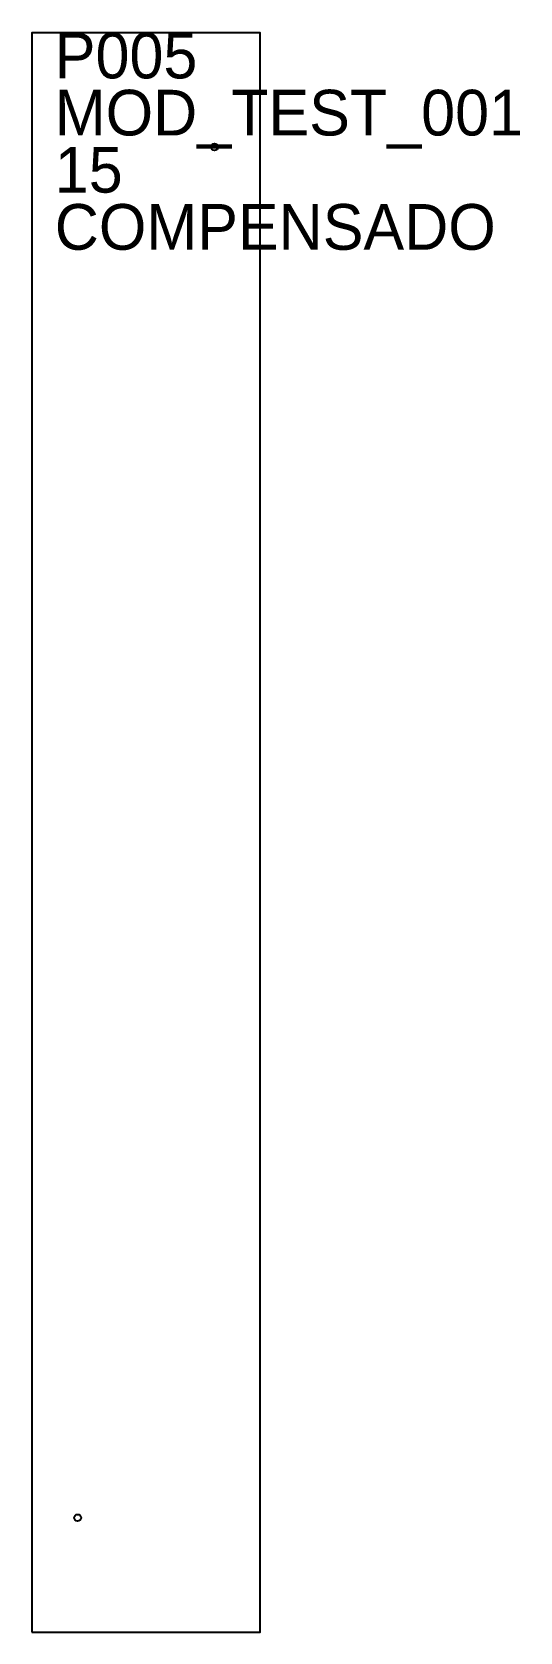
# Model space of a CAD drawing. Header units: millimetres. Extents: x 0 to 214, y 0 to 700.
import ezdxf

# ---------------------------------------------------------------- set-up
doc = ezdxf.new("R2010")
doc.units = ezdxf.units.MM
for name, color, linetype in [('CUT_OUT', 1, 'CONTINUOUS'), ('DRILL_V', 3, 'CONTINUOUS'), ('TEXT_ID', 7, 'CONTINUOUS')]:
    doc.layers.add(name, color=color, linetype=linetype)

# ---------------------------------------------------------------- blocks, each defined once
blk = doc.blocks.new('PART_INFO')
at = {"layer": 'TEXT_ID'}
for tag, p in [('PART_ID', (0, 0)), ('MODULE_ID', (0, -25)), ('THICKNESS_MM', (0, -50)), ('MATERIAL', (0, -75))]:
    blk.add_attdef(tag, p, '', height=20, dxfattribs=at)

msp = doc.modelspace()

# ---------------------------------------------------------------- linework, layer by layer
at = {"layer": 'CUT_OUT'}
msp.add_lwpolyline([(0, 0), (100, 0), (100, 700), (0, 700)], close=True, dxfattribs=at)
at = {"layer": 'DRILL_V'}
for centre in [(80, 650), (20, 50)]:
    msp.add_circle(centre, 1.5, dxfattribs=at)

# ---------------------------------------------------------------- block references
at = {"layer": 'TEXT_ID'}
msp.add_blockref('PART_INFO', (10, 680), dxfattribs=at).add_auto_attribs({'PART_ID': 'P005', 'MODULE_ID': 'MOD_TEST_001', 'THICKNESS_MM': '15', 'MATERIAL': 'COMPENSADO'})

doc.saveas('drawing.dxf')
